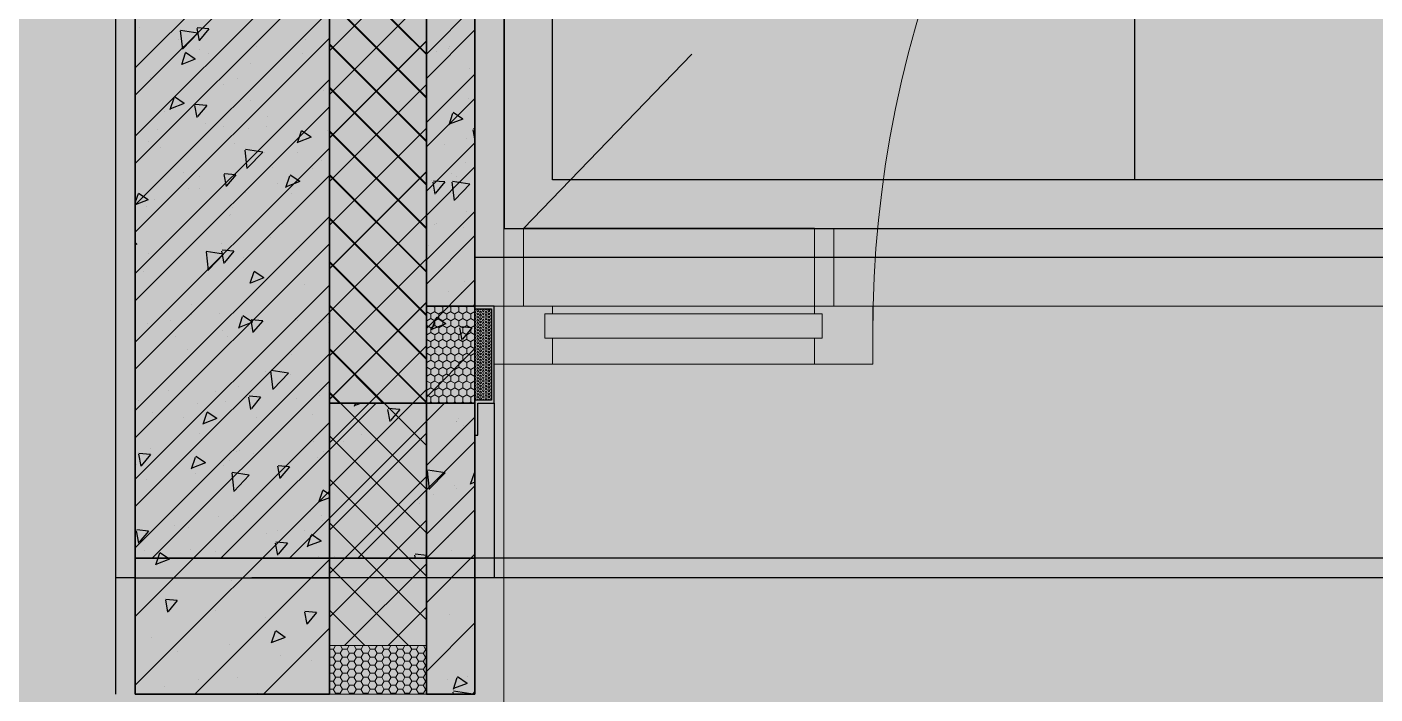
# Model space of a CAD drawing. Header units: inches. Extents: x 143994 to 247866, y 243815 to 272761.
# Drawn here: x 242427 to 243816, y 257806 to 258494 of the extents above; entities that cross this region are included whole.
import ezdxf

# ---------------------------------------------------------------- set-up
doc = ezdxf.new("R2010")
doc.units = ezdxf.units.IN
doc.header["$LTSCALE"] = 1000
doc.header["$MEASUREMENT"] = 0
doc.linetypes.add('DASH', pattern=[0.35, 0.25, -0.1])
doc.layers.get('DEFPOINTS').update_dxf_attribs({"color": 62})
for name, color, linetype in [('0-fm', 30, 'Continuous'), ('0-pat', 252, 'Continuous'), ('0-建筑1F', 127, 'Continuous'), ('0-建筑2F', 127, 'Continuous'), ('A-S-face(建筑粉刷线)', 136, 'Continuous'), ('A-Wall-Patn', 255, 'Continuous'), ('PUB_HATCH', 8, 'Continuous')]:
    doc.layers.add(name, color=color, linetype=linetype)
for name, color, linetype, lineweight in [('A-M-Stone', 11, 'Continuous', 15), ('A-Wall', 254, 'Continuous', 35), ('MQ-HZ幕墙绘制', 6, 'Continuous', 13), ('W-保温层', 8, 'Continuous', 13), ('散水线', 8, 'Continuous', 15)]:
    doc.layers.add(name, color=color, linetype=linetype, lineweight=lineweight)

# ---------------------------------------------------------------- blocks, each defined once
blk = doc.blocks.new('412414')
at = {"layer": '0-fm'}
blk.add_lwpolyline([(535831611.6, 4505973496.5), (535831386.6, 4505974470.9), (535833335.4, 4505974920.8), (535833560.3, 4505973946.4)], close=True, dxfattribs=at)
at = {"layer": '0-pat'}
blk.add_lwpolyline([(535831971.3, 4505974605.8), (535832196.2, 4505973631.5)], dxfattribs=at)
blk = doc.blocks.new('144')
at = {"layer": 'MQ-HZ幕墙绘制'}
h = blk.add_hatch(dxfattribs=at)
h.set_pattern_fill('HONEY', color=127, scale=3, angle=-270)
h.set_pattern_definition([(90, (-380789.947, 2375.5446), (-4.124445, 7.14375), [4.7625, -9.525]), (210, (-380789.947, 2375.5446), (-4.124446478, -7.143749147), [4.7625, -9.525]), (150, (-380789.947, 2375.5446), (-8.248891478, 8.53e-07), [-9.525, 4.7625])])
h.paths.add_polyline_path([(658336.9, -382050.3), (658336.9, -381950.3), (658286.9, -381950.3), (658286.9, -382050.3)])
h = blk.add_hatch(dxfattribs=at)
h.set_pattern_fill('HEX', color=127, angle=-360, style=0)
h.set_pattern_definition([(360, (-93.9555, 920.9595), (4e-16, 1.649778), [0.9525, -1.905]), (120, (-93.9555, 920.9595), (-1.4287496586, -0.824889), [0.9525, -1.905]), (60, (-93.003, 920.9595), (-1.4287496586, 0.824889), [0.9525, -1.905])])
h.paths.add_polyline_path([(658336.9, -381953.3), (658336.9, -382047.3), (658353.9, -382047.3), (658353.9, -381953.3)])
at = {"layer": 'A-M-Stone', "color": 127}
blk.add_line((658366.9, -381870.3), (658366.9, -379280.3), dxfattribs=at)
at = {"layer": 'A-S-face(建筑粉刷线)', "color": 127}
for p, q in [((657966.9, -382230.3), (657966.9, -379280.3)), ((657986.9, -382230.3), (657966.9, -382230.3)), ((657986.9, -382230.3), (658186.9, -382230.3)), ((658336.9, -382230.3), (658106.9, -382230.3))]:
    blk.add_line(p, q, dxfattribs=at)
blk.add_lwpolyline([(658356.9, -382050.3), (658356.9, -382230.3), (658336.9, -382230.3)], dxfattribs=at)
at = {"layer": 'A-Wall', "color": 127}
for p, q in [((657986.9, -382210.3), (657986.9, -379280.3)), ((658186.9, -379280.3), (658186.9, -382050.3)), ((658286.9, -381950.3), (658286.9, -379280.3)), ((658336.9, -379280.3), (658336.9, -381950.3)), ((658336.9, -381950.3), (658286.9, -381950.3)), ((658186.9, -382050.3), (658336.9, -382050.3)), ((658336.9, -382050.3), (658336.9, -382210.3)), ((658336.9, -382210.3), (657986.9, -382210.3))]:
    blk.add_line(p, q, dxfattribs=at)
at = {"layer": 'MQ-HZ幕墙绘制', "color": 127}
for p, q in [((658366.9, -381950.3), (658366.9, -381870.3)), ((658366.9, -381870.3), (658386.9, -381870.3)), ((658386.9, -381870.3), (658386.9, -381950.3)), ((658686.9, -381950.3), (658686.9, -381870.3)), ((658686.9, -381870.3), (658706.9, -381870.3)), ((658706.9, -381870.3), (658706.9, -381950.3)), ((658356.9, -382010.3), (658356.9, -381950.3)), ((658356.9, -381950.3), (658416.9, -381950.3)), ((658386.9, -381950.3), (658366.9, -381950.3)), ((658416.9, -381958.3), (658408.9, -381958.3)), ((658408.9, -381958.3), (658408.9, -381983.3)), ((658416.9, -381950.3), (658686.9, -381950.3)), ((658416.9, -381950.3), (658416.9, -381958.3)), ((658417, -381958.3), (658687, -381958.3)), ((658746.9, -381950.3), (658686.9, -381950.3)), ((658686.9, -381950.3), (658686.9, -381958.3)), ((658706.9, -381950.3), (658686.9, -381950.3)), ((658686.9, -381958.3), (658694.9, -381958.3)), ((658694.9, -381958.3), (658694.9, -381983.3)), ((659906.9, -381950.3), (658716.9, -381950.3)), ((658746.9, -382010.3), (658746.9, -381950.3)), ((658408.9, -381983.3), (658416.9, -381983.3)), ((658416.9, -381983.3), (658416.9, -382010.3)), ((658417, -381983.3), (658687, -381983.3)), ((658694.9, -381983.3), (658686.9, -381983.3)), ((658686.9, -381983.3), (658686.9, -382010.3)), ((658416.9, -382010.3), (658356.9, -382010.3)), ((658416.9, -382010.3), (658686.9, -382010.3)), ((658686.9, -382010.3), (658746.9, -382010.3))]:
    blk.add_line(p, q, dxfattribs=at)
blk.add_lwpolyline([(658706.9, -381870.3), (659966.9, -381870.3)], dxfattribs=at)
blk.add_lwpolyline([(658336.9, -382050.3), (658336.9, -381950.3), (658286.9, -381950.3), (658286.9, -382050.3)], close=True, dxfattribs=at)
at = {"layer": 'MQ-HZ幕墙绘制', "color": 127, "lineweight": -3}
blk.add_lwpolyline([(658356.9, -382050.3), (658356.9, -381950.3), (658339.9, -381950.3), (658339.9, -381950.3), (658336.9, -381950.3), (658336.9, -381953.3), (658353.9, -381953.3), (658353.9, -382047.3), (658336.9, -382047.3), (658336.9, -382083.3), (658339.9, -382083.3), (658339.9, -382050.3), (658356.9, -382050.3)], dxfattribs=at)
at = {"layer": 'MQ-HZ幕墙绘制', "color": 127}
blk.add_arc((659906.9, -381980.3), 1160, 90, 180, dxfattribs=at)
at = {"layer": 'PUB_HATCH', "color": 127, "linetype": 'Continuous'}
for p, q in [((658186.9, -381532.7), (657986.9, -381732.7)), ((658186.9, -381603.4), (657986.9, -381803.4)), ((657991.7, -381663.1), (657991.7, -381663.1)), ((658336.9, -381665.5), (658286.9, -381715.5)), ((658186.9, -381674.1), (657986.9, -381874.1)), ((658031.9, -381675.9), (658031.9, -381675.9)), ((658296.9, -381687.8), (658296.9, -381687.8)), ((658310.5, -381682.2), (658310.5, -381682.2)), ((658077.3, -381722.3), (658077.3, -381722.3)), ((658092, -381715.6), (658092, -381715.6)), ((657989.3, -381729.7), (657989.3, -381729.7)), ((658026.5, -381735.8), (658022.4, -381747.8)), ((658037.1, -381741.5), (658027.2, -381734.7)), ((658181.3, -381728.2), (658181.3, -381728.2)), ((658186.9, -381744.8), (657986.9, -381944.8)), ((658037.1, -381741.5), (658023.1, -381746.8)), ((658048, -381743.4), (658050.3, -381755.9)), ((658060.6, -381743.4), (658048.7, -381742.4)), ((658060.6, -381743.4), (658051, -381754.9)), ((658105.6, -381738.1), (658105.6, -381738.1)), ((658336.9, -381736.2), (658286.9, -381786.2)), ((658016.7, -381750.2), (658016.7, -381750.2)), ((658123.5, -381754.8), (658123.5, -381754.8)), ((658294.4, -381754.4), (658294.4, -381754.4)), ((658313.9, -381751.8), (658309.9, -381763.9)), ((658324.5, -381757.5), (658310.5, -381762.9)), ((658324.5, -381757.5), (658314.6, -381750.8)), ((658334.9, -381768.5), (658336.9, -381779.5)), ((658336.9, -381767.6), (658335.6, -381767.5)), ((658089.5, -381782.2), (658089.5, -381782.2)), ((658099.8, -381789.5), (658102, -381808.5)), ((658118.3, -381791.5), (658100.5, -381788.8)), ((658118.3, -381791.5), (658102.7, -381807.8)), ((658305.1, -381783.8), (658305.1, -381783.8)), ((658153.6, -381792.3), (658153.6, -381792.3)), ((658178.8, -381800.4), (658178.8, -381800.4)), ((658186.9, -381815.5), (657986.9, -382015.5)), ((658037, -381812.3), (658037, -381812.3)), ((658053, -381817), (658053, -381817)), ((658128.7, -381807), (658128.7, -381807)), ((658145.9, -381816.3), (658141.8, -381828.4)), ((658156.5, -381822), (658146.5, -381815.3)), ((658336.9, -381806.9), (658286.9, -381856.9)), ((658318.2, -381816.2), (658318.2, -381816.2)), ((658041.5, -381829.5), (658041.5, -381829.5)), ((658156.5, -381822), (658142.5, -381827.4)), ((658292, -381821), (658292, -381821)), ((658313.2, -381822.6), (658315.4, -381841.6)), ((658331.7, -381824.6), (658313.9, -381821.9)), ((658331.7, -381824.6), (658316.1, -381840.9)), ((658148.3, -381834.1), (658148.3, -381834.1)), ((658083.7, -381856.4), (658083.7, -381856.4)), ((658084.9, -381856.2), (658084.9, -381856.2)), ((658087.1, -381848.8), (658087.1, -381848.8)), ((658328.2, -381852.7), (658328.2, -381852.7)), ((658297.2, -381865.4), (658297.2, -381865.4)), ((657988.4, -381886.5), (657986.9, -381885.5)), ((658186.9, -381886.2), (657986.9, -382086.2)), ((657988.4, -381886.5), (657986.9, -381887.1)), ((658076.1, -381885.9), (658076.1, -381885.9)), ((658126.2, -381879.3), (658126.2, -381879.3)), ((658336.9, -381877.6), (658286.9, -381927.6)), ((658289.6, -381887.5), (658289.6, -381887.5)), ((658000.4, -381895.9), (658000.4, -381895.9)), ((658075.7, -381893.8), (658078, -381906.3)), ((658088.4, -381893.8), (658076.4, -381892.8)), ((658088.4, -381893.8), (658078.7, -381905.3)), ((658084.7, -381915.3), (658084.7, -381915.3)), ((658325.7, -381925), (658325.7, -381925)), ((658309.9, -381935.5), (658309.9, -381935.5)), ((658186.9, -381956.9), (657986.9, -382156.9)), ((658073.6, -381958.2), (658073.6, -381958.2)), ((658336.9, -381948.4), (658335, -381950.3)), ((658023.5, -381964.8), (658023.5, -381964.8)), ((658044.7, -381958.6), (658044.7, -381958.6)), ((658097.2, -381961.3), (658093.1, -381973.4)), ((658107.8, -381967), (658093.8, -381972.4)), ((658107.8, -381967), (658097.9, -381960.3)), ((658151.5, -381963.1), (658151.5, -381963.1)), ((658186.1, -381966.9), (658186.1, -381966.9)), ((658076.7, -381975.5), (658076.7, -381975.5)), ((658082.2, -381981.9), (658082.2, -381981.9)), ((658186.9, -382027.6), (658004.3, -382210.3)), ((658126.3, -382017.4), (658128.5, -382036.4)), ((658144.8, -382019.5), (658127, -382016.7)), ((658144.8, -382019.5), (658129.2, -382035.7)), ((658147.3, -382020.5), (658147.3, -382020.5)), ((658021, -382037.1), (658021, -382037.1)), ((658069.5, -382037.9), (658069.5, -382037.9)), ((658183.7, -382033.5), (658183.7, -382033.5)), ((658235, -382050.3), (658075, -382210.3)), ((658079.8, -382048.5), (658079.8, -382048.5)), ((658103.5, -382044.2), (658105.8, -382056.8)), ((658116.1, -382044.3), (658104.2, -382043.2)), ((658116.1, -382044.3), (658106.5, -382055.8)), ((658305.7, -382050.3), (658145.7, -382210.3)), ((658153, -382045.5), (658153, -382045.5)), ((658176.3, -382042.4), (658176.3, -382042.4)), ((658213.8, -382050.3), (658212.5, -382053.9)), ((658220.1, -382050.3), (658213.2, -382052.9)), ((658004.9, -382060.3), (658004.9, -382060.3)), ((658036.4, -382065.6), (658036.4, -382065.6)), ((658111.7, -382064.8), (658111.7, -382064.8)), ((658218.5, -382069.3), (658218.5, -382069.3)), ((658246.9, -382056.8), (658249.2, -382069.3)), ((658259.6, -382056.8), (658247.6, -382055.8)), ((658259.6, -382056.8), (658249.9, -382068.3)), ((658317.6, -382069.4), (658317.6, -382069.4)), ((658220.5, -382082.8), (658220.5, -382082.8)), ((658325.2, -382073.8), (658325.2, -382073.8)), ((658170.4, -382089.4), (658170.4, -382089.4)), ((658201, -382089.4), (658201, -382089.4)), ((658336.9, -382089.8), (658216.4, -382210.3)), ((658282.3, -382087.3), (658282.3, -382087.3)), ((658048.5, -382106.3), (658044.5, -382118.4)), ((658059.2, -382112), (658049.2, -382105.3)), ((658084.3, -382109.5), (658084.3, -382109.5)), ((658094.7, -382099.3), (658094.7, -382099.3)), ((658181.3, -382100.1), (658181.3, -382100.1)), ((658059.2, -382112), (658045.2, -382117.4)), ((658077.4, -382115.1), (658077.4, -382115.1)), ((658336, -382122.4), (658331.9, -382134.4)), ((658336.9, -382121.5), (658336.6, -382121.3)), ((658336.9, -382131.8), (658332.6, -382133.4)), ((658294.2, -382145), (658294.2, -382145)), ((658167.9, -382161.7), (658167.9, -382161.7)), ((658178.8, -382166.7), (658178.8, -382166.7)), ((658279.8, -382153.8), (658279.8, -382153.8)), ((658336.9, -382160.5), (658287.1, -382210.3)), ((658042, -382178.2), (658042, -382178.2)), ((658072.7, -382167), (658072.7, -382167)), ((658117.8, -382168.3), (658117.8, -382168.3)), ((658179.5, -382171.5), (658179.5, -382171.5)), ((658286.3, -382176), (658286.3, -382176)), ((657987.8, -382182.1), (657990.1, -382194.7)), ((658000.4, -382182.2), (657988.5, -382181.1)), ((658000.4, -382182.2), (657990.8, -382193.7)), ((658074.9, -382181.6), (658074.9, -382181.6)), ((658131.2, -382194.7), (658133.5, -382207.2)), ((658143.9, -382194.7), (658131.9, -382193.7)), ((658167.9, -382186.9), (658163.9, -382198.9)), ((658178.5, -382192.6), (658164.5, -382197.9)), ((658178.5, -382192.6), (658168.6, -382185.9)), ((658309.3, -382188.8), (658309.3, -382188.8)), ((658143.9, -382194.7), (658134.2, -382206.2)), ((658274.7, -382207.2), (658275.2, -382210.3)), ((658287.3, -382207.3), (658275.4, -382206.2)), ((658287.3, -382207.3), (658284.8, -382210.3)), ((658192.7, -382208.8), (658192.7, -382208.8))]:
    blk.add_line(p, q, dxfattribs=at)
at = {"layer": 'PUB_HATCH', "color": 127}
for p, q in [((658686.9, -381870.3), (658386.9, -381870.3)), ((659966.9, -382230.3), (658356.9, -382230.3))]:
    blk.add_line(p, q, dxfattribs=at)
at = {"layer": 'W-保温层', "color": 127}
for p, q in [((658186.9, -379330.3), (658186.9, -382050.3)), ((658286.9, -382050.3), (658286.9, -379330.3)), ((658186.9, -382050.3), (658286.9, -382050.3))]:
    blk.add_line(p, q, dxfattribs=at)
at = {"layer": 'W-保温层', "color": 127, "linetype": 'Continuous'}
for p, q in [((658286.9, -381587.2), (658186.9, -381687.2)), ((658186.9, -381591), (658286.9, -381691)), ((658286.9, -381632.1), (658186.9, -381732.1)), ((658186.9, -381635.9), (658286.9, -381735.9)), ((658286.9, -381677), (658186.9, -381777)), ((658186.9, -381680.8), (658286.9, -381780.8)), ((658286.9, -381721.9), (658186.9, -381821.9)), ((658186.9, -381725.7), (658286.9, -381825.7)), ((658286.9, -381766.8), (658186.9, -381866.8)), ((658186.9, -381770.6), (658286.9, -381870.6)), ((658286.9, -381811.7), (658186.9, -381911.7)), ((658186.9, -381815.5), (658286.9, -381915.5)), ((658286.9, -381856.6), (658186.9, -381956.6)), ((658186.9, -381860.4), (658286.9, -381960.4)), ((658286.9, -381901.5), (658186.9, -382001.5)), ((658186.9, -381905.3), (658286.9, -382005.3)), ((658286.9, -381946.4), (658186.9, -382046.4)), ((658186.9, -381950.2), (658286.9, -382050.2)), ((658186.9, -381995.1), (658242.1, -382050.3)), ((658286.9, -381991.3), (658227.9, -382050.3)), ((658186.9, -382040), (658197.2, -382050.3)), ((658286.9, -382036.2), (658272.8, -382050.3))]:
    blk.add_line(p, q, dxfattribs=at)
at = {"layer": '散水线', "color": 127, "linetype": 'DASH'}
blk.add_line((658386.9, -381870.3), (658966.9, -381270.3), dxfattribs=at)
blk = doc.blocks.new('1442323')
at = {"layer": 'MQ-HZ幕墙绘制'}
h = blk.add_hatch(dxfattribs=at)
h.set_pattern_fill('HONEY', color=127, scale=3, angle=180)
h.set_pattern_definition([(180, (697720.4187, -763578.9644), (-7.14375, -4.124445), [4.7625, -9.525]), (300, (697720.4187, -763578.9644), (7.143749147, -4.12444648), [4.7625, -9.525]), (240, (697720.4187, -763578.9644), (-8.53e-07, -8.24889148), [-9.525, 4.7625])])
h.paths.add_polyline_path([(700236.9, -382439.3), (700336.9, -382439.3), (700336.9, -382389.3), (700236.9, -382389.3)])
at = {"layer": 'A-M-Stone', "color": 127}
for p, q in [((700416.9, -382439.3), (700416.9, -379369.3)), ((700416.9, -382469.3), (700416.9, -382439.3))]:
    blk.add_line(p, q, dxfattribs=at)
at = {"layer": 'A-S-face(建筑粉刷线)', "color": 127}
blk.add_line((700016.9, -382439.3), (700016.9, -379369.3), dxfattribs=at)
at = {"layer": 'A-Wall', "color": 127}
for p, q in [((700036.9, -382439.3), (700036.9, -379369.3)), ((700236.9, -379369.3), (700236.9, -382439.3)), ((700336.9, -382439.3), (700336.9, -379369.3)), ((700386.9, -379369.3), (700386.9, -382439.3)), ((700236.9, -382439.3), (700036.9, -382439.3)), ((700386.9, -382439.3), (700336.9, -382439.3))]:
    blk.add_line(p, q, dxfattribs=at)
at = {"layer": 'MQ-HZ幕墙绘制', "color": 127}
blk.add_lwpolyline([(700236.9, -382439.3), (700336.9, -382439.3), (700336.9, -382389.3), (700236.9, -382389.3)], close=True, dxfattribs=at)
at = {"layer": 'PUB_HATCH', "color": 127, "linetype": 'Continuous'}
for p, q in [((700236.9, -381593.6), (700036.9, -381793.6)), ((700236.9, -381664.3), (700036.9, -381864.3)), ((700236.9, -381735), (700036.9, -381935)), ((700386.9, -381729.5), (700336.9, -381779.5)), ((700083.2, -381755.6), (700085.4, -381774.6)), ((700101.4, -381757.9), (700083.6, -381755.2)), ((700101.4, -381757.9), (700085.8, -381774.2)), ((700100.4, -381753.1), (700102.7, -381765.7)), ((700112.7, -381753.6), (700100.7, -381752.6)), ((700112.7, -381753.6), (700103, -381765.1)), ((700212.1, -381764), (700212.1, -381764)), ((700382.5, -381758.6), (700382.5, -381758.6)), ((700102.9, -381774.4), (700102.9, -381774.4)), ((700162.1, -381771.9), (700162.1, -381771.9)), ((700359.3, -381773.5), (700359.3, -381773.5)), ((700088.4, -381778.6), (700084.4, -381790.7)), ((700098.7, -381784.7), (700084.7, -381790.1)), ((700098.7, -381784.7), (700088.8, -381778)), ((700095.5, -381784), (700095.5, -381784)), ((700112, -381778.5), (700112, -381778.5)), ((700155.5, -381789.4), (700155.5, -381789.4)), ((700209.7, -381778.9), (700209.7, -381778.9)), ((700052.9, -381803.5), (700052.9, -381803.5)), ((700386.9, -381800.2), (700336.9, -381850.2)), ((700381.1, -381794.3), (700381.1, -381794.3)), ((700236.9, -381805.7), (700036.9, -382005.7)), ((700380.1, -381825.2), (700380.1, -381825.2)), ((700235.8, -381834.2), (700235.8, -381834.2)), ((700059.4, -381857.4), (700059.4, -381857.4)), ((700109.5, -381850.8), (700109.5, -381850.8)), ((700127.7, -381853.7), (700127.7, -381853.7)), ((700153.1, -381856), (700153.1, -381856)), ((700171.9, -381854), (700171.9, -381854)), ((700207.8, -381859.1), (700203.7, -381871.2)), ((700218.1, -381865.3), (700208.2, -381858.6)), ((700234.5, -381858.2), (700234.5, -381858.2)), ((700050.4, -381870), (700050.4, -381870)), ((700055.2, -381874), (700055.2, -381874)), ((700218.1, -381865.3), (700204.1, -381870.6)), ((700386.9, -381871), (700336.9, -381921)), ((700378.6, -381866.5), (700378.6, -381866.5)), ((700385.1, -381865.1), (700385.1, -381865.1)), ((700236.9, -381876.4), (700036.9, -382076.4)), ((700063.1, -381876), (700063.1, -381876)), ((700169.9, -381880.6), (700169.9, -381880.6)), ((700219.8, -381897.9), (700219.8, -381897.9)), ((700362.5, -381902.5), (700362.5, -381902.5)), ((700377.7, -381891.8), (700377.7, -381891.8)), ((700128.1, -381903.6), (700130.4, -381916.1)), ((700140.4, -381904.1), (700128.5, -381903)), ((700140.4, -381904.1), (700130.8, -381915.5)), ((700183.2, -381913), (700183.2, -381913)), ((700343.4, -381911.5), (700345.7, -381924)), ((700356, -381911.4), (700344.1, -381910.4)), ((700356, -381911.4), (700346.4, -381922.9)), ((700039.8, -381923.6), (700036.9, -381932.1)), ((700050.1, -381929.8), (700036.9, -381934.8)), ((700050.1, -381929.8), (700040.1, -381923.1)), ((700056.8, -381929.7), (700056.8, -381929.7)), ((700103.1, -381917.9), (700103.1, -381917.9)), ((700150.7, -381922.5), (700150.7, -381922.5)), ((700048, -381936.6), (700048, -381936.6)), ((700386.9, -381941.7), (700336.9, -381991.7)), ((700236.9, -381947.1), (700036.9, -382147.1)), ((700344.9, -381955.1), (700344.9, -381955.1)), ((700375.2, -381958.3), (700375.2, -381958.3)), ((700109.8, -381983.5), (700112, -382002.5)), ((700127.9, -381985.9), (700110.1, -381983.1)), ((700127.9, -381985.9), (700112.3, -382002.1)), ((700131, -381982.7), (700131, -381982.7)), ((700206.3, -381982), (700206.3, -381982)), ((700130.5, -381991.9), (700130.5, -381991.9)), ((700148.2, -381989.1), (700148.2, -381989.1)), ((700045.6, -382003.2), (700045.6, -382003.2)), ((700159.1, -382004.1), (700155.1, -382016.2)), ((700169.5, -382010.3), (700155.5, -382015.7)), ((700169.5, -382010.3), (700159.5, -382003.6)), ((700386.9, -382012.4), (700336.9, -382062.4)), ((700236.9, -382017.9), (700036.9, -382217.9)), ((700211.5, -382017.2), (700211.5, -382017.2)), ((700372.8, -382024.9), (700372.8, -382024.9)), ((700094.9, -382037.2), (700094.9, -382037.2)), ((700145.8, -382055.7), (700145.8, -382055.7)), ((700155.9, -382054), (700158.2, -382066.5)), ((700168.2, -382054.5), (700156.2, -382053.4)), ((700168.2, -382054.5), (700158.5, -382066)), ((700203.7, -382054.2), (700203.7, -382054.2)), ((700346.4, -382052), (700342.3, -382064.1)), ((700357, -382057.7), (700347, -382051)), ((700049, -382057.5), (700049, -382057.5)), ((700153.7, -382060.8), (700153.7, -382060.8)), ((700155.8, -382062.1), (700155.8, -382062.1)), ((700357, -382057.7), (700343, -382063)), ((700371.1, -382061.9), (700373.4, -382074.5)), ((700383.8, -382061.9), (700371.8, -382060.8)), ((700383.8, -382061.9), (700374.1, -382073.4)), ((700043.1, -382069.8), (700043.1, -382069.8)), ((700077.9, -382070.8), (700077.9, -382070.8)), ((700386.9, -382083.1), (700336.9, -382133.1)), ((700236.9, -382088.6), (700036.9, -382288.6)), ((700091.2, -382084.4), (700091.2, -382084.4)), ((700197.9, -382088.9), (700197.9, -382088.9)), ((700347, -382086.6), (700347, -382086.6)), ((700370.4, -382091.5), (700370.4, -382091.5)), ((700171.3, -382107.2), (700171.3, -382107.2)), ((700143.4, -382122.3), (700143.4, -382122.3)), ((700384.5, -382118.4), (700384.5, -382118.4)), ((700040.7, -382136.3), (700040.7, -382136.3)), ((700054.6, -382127.2), (700054.6, -382127.2)), ((700151.1, -382133.1), (700151.1, -382133.1)), ((700101.1, -382139.7), (700101.1, -382139.7)), ((700110.5, -382149.2), (700106.4, -382161.3)), ((700120.8, -382155.3), (700110.9, -382148.6)), ((700219.2, -382151.1), (700219.2, -382151.1)), ((700236.9, -382159.3), (700036.9, -382359.3)), ((700120.8, -382155.3), (700106.8, -382160.7)), ((700386.9, -382153.8), (700336.9, -382203.8)), ((700367.9, -382158.1), (700367.9, -382158.1)), ((700370.2, -382155.5), (700370.2, -382155.5)), ((700102.6, -382171.2), (700102.6, -382171.2)), ((700040.2, -382191.9), (700042.5, -382204.4)), ((700052.5, -382192.4), (700040.5, -382191.3)), ((700052.5, -382192.4), (700042.8, -382203.9)), ((700052.2, -382186.6), (700052.2, -382186.6)), ((700140.9, -382188.8), (700140.9, -382188.8)), ((700159, -382191.1), (700159, -382191.1)), ((700038.3, -382202.9), (700038.3, -382202.9)), ((700183.6, -382204.4), (700185.9, -382217)), ((700195.9, -382204.9), (700184, -382203.9)), ((700195.9, -382204.9), (700186.3, -382216.4)), ((700224.8, -382195.4), (700224.8, -382195.4)), ((700356.1, -382211.2), (700338.3, -382208.5)), ((700344.3, -382208.4), (700344.3, -382208.4)), ((700048.4, -382218.6), (700048.4, -382218.6)), ((700098.5, -382212), (700098.5, -382212)), ((700136.3, -382211.4), (700138.5, -382230.4)), ((700154.4, -382213.8), (700136.7, -382211)), ((700154.4, -382213.8), (700138.9, -382230)), ((700337.6, -382209.3), (700339.8, -382228.3)), ((700356.1, -382211.2), (700340.5, -382227.5)), ((700350.7, -382212.6), (700350.7, -382212.6)), ((700236.9, -382230), (700036.9, -382430)), ((700229.9, -382229.7), (700225.8, -382241.8)), ((700236.9, -382233.7), (700230.2, -382229.1)), ((700386.9, -382224.5), (700336.9, -382274.5)), ((700365.5, -382224.7), (700365.5, -382224.7)), ((700367.6, -382227.8), (700367.6, -382227.8)), ((700236.9, -382237.1), (700226.2, -382241.2)), ((700138.5, -382255.4), (700138.5, -382255.4)), ((700077, -382265.9), (700077, -382265.9)), ((700172.2, -382274.3), (700172.2, -382274.3)), ((700183.8, -382270.4), (700183.8, -382270.4)), ((700210.9, -382270.5), (700210.9, -382270.5)), ((700045.9, -382290.9), (700045.9, -382290.9)), ((700094.3, -382290.5), (700094.3, -382290.5)), ((700363.1, -382291.2), (700363.1, -382291.2)), ((700061.8, -382294.2), (700057.8, -382306.3)), ((700072.1, -382300.4), (700058.1, -382305.7)), ((700072.1, -382300.4), (700062.2, -382293.7)), ((700236.9, -382300.7), (700098.3, -382439.3)), ((700119.2, -382292.8), (700119.2, -382292.8)), ((700226, -382297.3), (700226, -382297.3)), ((700386.9, -382295.2), (700336.9, -382345.2)), ((700136.1, -382322), (700136.1, -382322)), ((700067.9, -382342.3), (700070.2, -382354.9)), ((700080.2, -382342.8), (700068.3, -382341.8)), ((700080.2, -382342.8), (700070.6, -382354.3)), ((700195.3, -382343.2), (700195.3, -382343.2)), ((700119.6, -382353.1), (700119.6, -382353.1)), ((700170.7, -382360.5), (700170.7, -382360.5)), ((700211.4, -382354.9), (700213.7, -382367.4)), ((700223.7, -382355.4), (700211.7, -382354.3)), ((700223.7, -382355.4), (700214, -382366.9)), ((700360.6, -382357.8), (700360.6, -382357.8)), ((700236.9, -382371.4), (700169, -382439.3)), ((700181.2, -382374.7), (700177.1, -382386.8)), ((700191.5, -382380.9), (700181.6, -382374.2)), ((700386.9, -382365.9), (700336.9, -382415.9)), ((700384, -382371.7), (700384, -382371.7)), ((700054, -382380.5), (700054, -382380.5)), ((700133.7, -382388.6), (700133.7, -382388.6)), ((700191.5, -382380.9), (700177.5, -382386.3)), ((700080.3, -382395), (700080.3, -382395)), ((700187, -382399.5), (700187, -382399.5)), ((700192.8, -382415.5), (700192.8, -382415.5)), ((700218.6, -382404.4), (700218.6, -382404.4)), ((700102, -382424.4), (700102, -382424.4)), ((700142.7, -382422.1), (700142.7, -382422.1)), ((700358.2, -382424.4), (700358.2, -382424.4)), ((700368.4, -382422.6), (700364.4, -382434.7)), ((700379, -382428.3), (700365, -382433.6)), ((700379, -382428.3), (700369.1, -382421.5)), ((700378.8, -382420.9), (700378.8, -382420.9)), ((700067, -382432), (700067, -382432)), ((700165.5, -382439.3), (700163.2, -382439)), ((700364.1, -382437.2), (700364.4, -382439.3)), ((700382.6, -382439.2), (700364.8, -382436.4)), ((700382.6, -382439.2), (700382.5, -382439.3)), ((700386.9, -382436.6), (700384.3, -382439.3))]:
    blk.add_line(p, q, dxfattribs=at)
at = {"layer": 'W-保温层', "color": 127}
for p, q in [((700236.9, -382389.3), (700236.9, -379419.3)), ((700336.9, -379419.3), (700336.9, -382389.3)), ((700336.9, -382389.3), (700236.9, -382389.3))]:
    blk.add_line(p, q, dxfattribs=at)
at = {"layer": 'W-保温层', "color": 127, "linetype": 'Continuous'}
for p, q in [((700336.9, -381676.3), (700236.9, -381776.3)), ((700236.9, -381679.1), (700336.9, -381779.1)), ((700336.9, -381721.2), (700236.9, -381821.2)), ((700236.9, -381724), (700336.9, -381824)), ((700336.9, -381766.1), (700236.9, -381866.1)), ((700236.9, -381768.9), (700336.9, -381868.9)), ((700336.9, -381811), (700236.9, -381911)), ((700236.9, -381813.8), (700336.9, -381913.8)), ((700336.9, -381855.9), (700236.9, -381955.9)), ((700236.9, -381858.7), (700336.9, -381958.7)), ((700336.9, -381900.8), (700236.9, -382000.8)), ((700236.9, -381903.6), (700336.9, -382003.6)), ((700336.9, -381945.7), (700236.9, -382045.7)), ((700236.9, -381948.5), (700336.9, -382048.5)), ((700336.9, -381990.6), (700236.9, -382090.6)), ((700236.9, -381993.4), (700336.9, -382093.4)), ((700336.9, -382035.5), (700236.9, -382135.5)), ((700236.9, -382038.3), (700336.9, -382138.3)), ((700336.9, -382080.4), (700236.9, -382180.4)), ((700236.9, -382083.2), (700336.9, -382183.2)), ((700336.9, -382125.3), (700236.9, -382225.3)), ((700236.9, -382128.1), (700336.9, -382228.1)), ((700336.9, -382170.2), (700236.9, -382270.2)), ((700236.9, -382173), (700336.9, -382273)), ((700336.9, -382215.1), (700236.9, -382315.1)), ((700236.9, -382217.9), (700336.9, -382317.9)), ((700336.9, -382260), (700236.9, -382360)), ((700236.9, -382262.8), (700336.9, -382362.8)), ((700336.9, -382304.9), (700252.5, -382389.3)), ((700236.9, -382307.8), (700318.5, -382389.3)), ((700236.9, -382352.7), (700273.6, -382389.3)), ((700336.9, -382349.8), (700297.4, -382389.3))]:
    blk.add_line(p, q, dxfattribs=at)

msp = doc.modelspace()

# ---------------------------------------------------------------- hatches: boundary and pattern name
at = {"layer": 'DEFPOINTS'}
h = msp.add_hatch(dxfattribs=at)
h.set_pattern_fill('ANSI31', color=250)
h.set_pattern_definition([(45, (0, 0), (-1.122532015, 1.122532015), [])])
h.paths.add_polyline_path([(247866.03, 243814.78), (223286.02, 243814.78), (223286.02, 270814.78), (247866.03, 270814.78)])

# ---------------------------------------------------------------- linework, layer by layer
at = {"layer": 'A-Wall-Patn'}
for p, q in [((242888.2, 261896.1), (242888.2, 258256.1)), ((242538.2, 261546.1), (242538.2, 257946.1)), ((245018.2, 258256.1), (242888.2, 258256.1)), ((244708.2, 257946.1), (242538.2, 257946.1))]:
    msp.add_line(p, q, dxfattribs=at)
at = {"layer": 'A-Wall-Patn', "color": 11}
msp.add_lwpolyline([(215828.2, 253131.1), (215828.2, 260486.1), (217958.2, 260486.1), (217958.2, 264126.1), (222398.2, 264126.1), (222398.2, 264396.1), (223398.2, 264396.1), (223398.2, 260436.1), (225208.2, 260436.1), (225208.2, 264126.1), (230718.2, 264126.1), (230718.2, 258286.1), (232358.2, 258286.1), (232358.2, 261926.1), (237483.2, 261926.1), (237483.2, 262196.1), (238483.2, 262196.1), (238483.2, 261926.1), (242918.2, 261926.1), (242918.2, 258286.1), (245048.2, 258286.1), (245048.2, 250931.1)], dxfattribs=at)

# ---------------------------------------------------------------- block references
at = {"rotation": 347.0000048980908}
msp.add_blockref('412414', (-1535478437.76, -4269691596.9), dxfattribs=at)
at = {"layer": '0-建筑1F'}
msp.add_blockref('144', (-415448.72, 640156.38), dxfattribs=at)
at = {"layer": '0-建筑2F'}
msp.add_blockref('1442323', (-457498.72, 640245.41), dxfattribs=at)

doc.saveas('drawing.dxf')
